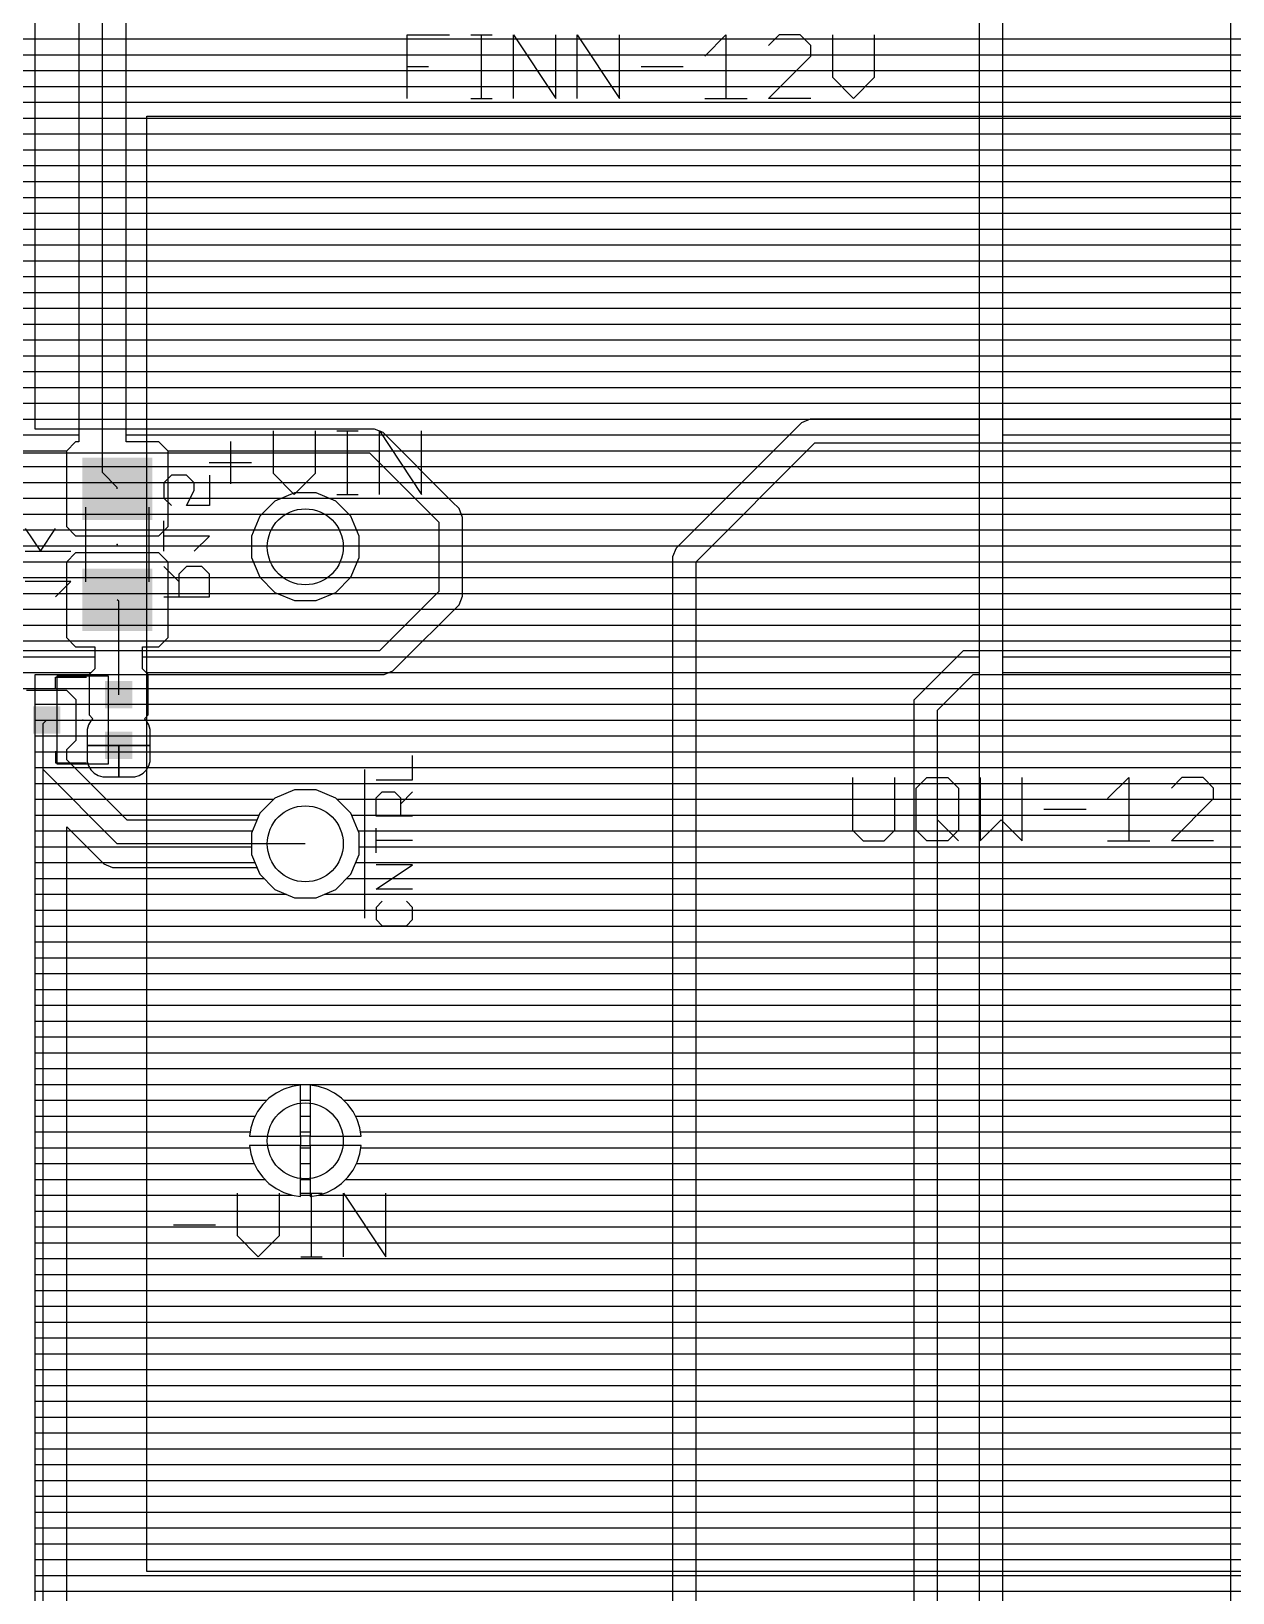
# Model space of a CAD drawing. Extents: x -0.64 to 6, y -0.15 to 7.8.
# Drawn here: x 3.218 to 4.432, y 2.399 to 3.976 of the extents above; entities that cross this region are included whole.
import ezdxf

# ---------------------------------------------------------------- set-up
doc = ezdxf.new("R2010")
doc.units = 0
for name, color, linetype in [('1', 22, 'CONTINUOUS'), ('16', 175, 'CONTINUOUS'), ('17', 82, 'CONTINUOUS'), ('21', 253, 'CONTINUOUS'), ('22', 253, 'CONTINUOUS'), ('24', 7, 'CONTINUOUS'), ('26', 253, 'CONTINUOUS'), ('28', 253, 'CONTINUOUS'), ('52', 253, 'CONTINUOUS')]:
    doc.layers.add(name, color=color, linetype=linetype)

# ---------------------------------------------------------------- blocks, each defined once
blk = doc.blocks.new('ROUNDP')
blk.add_circle((0, 0), 0.5)
blk = doc.blocks.new('RECT')
blk.add_solid([(-0.5, -0.5), (0.5, -0.5), (-0.5, 0.5), (0.5, 0.5)])

msp = doc.modelspace()

# ---------------------------------------------------------------- linework, layer by layer
at = {"layer": '1'}
for p, q in [((3.222, 3.574), (3.222, 4.286)), ((3.222, 3.968), (5.661, 3.968)), ((3.222, 3.952), (5.661, 3.952)), ((3.222, 3.936), (5.661, 3.936)), ((3.222, 3.92), (5.661, 3.92)), ((3.222, 3.904), (5.661, 3.904)), ((3.222, 3.888), (5.661, 3.888)), ((3.222, 3.872), (5.661, 3.872)), ((3.222, 3.856), (5.661, 3.856)), ((3.222, 3.84), (5.661, 3.84)), ((3.222, 3.824), (5.661, 3.824)), ((3.222, 3.808), (5.661, 3.808)), ((3.222, 3.792), (5.661, 3.792)), ((3.222, 3.776), (5.661, 3.776)), ((3.222, 3.76), (5.661, 3.76)), ((3.222, 3.744), (5.661, 3.744)), ((3.222, 3.728), (5.661, 3.728)), ((3.222, 3.712), (5.661, 3.712)), ((3.222, 3.696), (5.661, 3.696)), ((3.222, 3.68), (5.661, 3.68)), ((3.222, 3.664), (5.661, 3.664)), ((3.222, 3.648), (5.661, 3.648)), ((3.222, 3.632), (5.661, 3.632)), ((3.222, 3.616), (5.661, 3.616)), ((3.222, 3.6), (5.661, 3.6)), ((3.222, 3.584), (5.661, 3.584)), ((4.005226, 3.584), (3.996405, 3.580346)), ((5.544774, 3.584), (4.005226, 3.584)), ((3.564774, 3.574), (3.222, 3.574)), ((3.573595, 3.570346), (3.564774, 3.574)), ((3.643595, 3.500346), (3.573595, 3.570346)), ((3.575941, 3.568), (3.984059, 3.568)), ((3.989654, 3.573595), (3.869654, 3.453595)), ((3.996405, 3.580346), (3.989654, 3.573595)), ((3.11, 3.55), (3.56, 3.55)), ((3.56, 3.55), (3.63, 3.48)), ((3.591941, 3.552), (3.968059, 3.552)), ((3.89, 3.44), (4.01, 3.56)), ((4.002, 3.552), (5.548, 3.552)), ((4.01, 3.56), (5.54, 3.56)), ((3.096, 3.536), (3.574, 3.536)), ((3.607941, 3.536), (3.952059, 3.536)), ((3.986, 3.536), (5.564, 3.536)), ((3.08, 3.52), (3.59, 3.52)), ((3.623941, 3.52), (3.936059, 3.52)), ((3.97, 3.52), (5.58, 3.52)), ((3.064, 3.504), (3.606, 3.504)), ((3.639941, 3.504), (3.920059, 3.504)), ((3.954, 3.504), (5.596, 3.504)), ((3.06, 3.488), (3.622, 3.488)), ((3.650346, 3.493595), (3.643595, 3.500346)), ((3.654, 3.484774), (3.650346, 3.493595)), ((3.652664, 3.488), (3.904059, 3.488)), ((3.938, 3.488), (5.6, 3.488)), ((3.06, 3.472), (3.63, 3.472)), ((3.63, 3.48), (3.63, 3.41)), ((3.654, 3.405226), (3.654, 3.484774)), ((3.654, 3.472), (3.888059, 3.472)), ((3.922, 3.472), (5.6, 3.472)), ((3.06, 3.456), (3.63, 3.456)), ((3.654, 3.456), (3.872059, 3.456)), ((3.906, 3.456), (5.6, 3.456)), ((3.06, 3.44), (3.63, 3.44)), ((3.654, 3.44), (3.866, 3.44)), ((3.869654, 3.453595), (3.866, 3.444774)), ((3.866, 3.444774), (3.866, 1.835226)), ((3.89, 1.84), (3.89, 3.44)), ((3.89, 3.44), (5.6, 3.44)), ((3.06, 3.424), (3.63, 3.424)), ((3.654, 3.424), (3.866, 3.424)), ((3.89, 3.424), (5.6, 3.424)), ((3.06, 3.408), (3.628, 3.408)), ((3.63, 3.41), (3.57, 3.35)), ((3.654, 3.408), (3.866, 3.408)), ((3.89, 3.408), (5.6, 3.408)), ((3.06, 3.392), (3.612, 3.392)), ((3.590346, 3.336405), (3.650346, 3.396405)), ((3.645941, 3.392), (3.866, 3.392)), ((3.650346, 3.396405), (3.654, 3.405226)), ((3.89, 3.392), (5.592, 3.392)), ((3.074, 3.376), (3.596, 3.376)), ((3.629941, 3.376), (3.866, 3.376)), ((3.89, 3.376), (5.576, 3.376)), ((3.09, 3.36), (3.58, 3.36)), ((3.613941, 3.36), (3.866, 3.36)), ((3.89, 3.36), (5.56, 3.36)), ((3.57, 3.35), (3.1, 3.35)), ((3.597941, 3.344), (3.866, 3.344)), ((3.89, 3.344), (4.154, 3.344)), ((4.16, 3.35), (4.11, 3.3)), ((5.55, 3.35), (4.16, 3.35)), ((3.574774, 3.326), (3.583595, 3.329654)), ((3.583595, 3.329654), (3.590346, 3.336405)), ((3.222, -0.072151), (3.222, 3.326)), ((3.222, 3.326), (3.574774, 3.326)), ((3.579602, 3.328), (3.866, 3.328)), ((3.89, 3.328), (4.138, 3.328)), ((4.134, 3.290059), (4.169941, 3.326)), ((4.169941, 3.326), (5.554774, 3.326)), ((3.222, 3.312), (3.866, 3.312)), ((3.89, 3.312), (4.122, 3.312)), ((4.11, 3.3), (4.11, 2.07)), ((4.155941, 3.312), (5.661, 3.312)), ((3.222, 3.296), (3.866, 3.296)), ((3.89, 3.296), (4.11, 3.296)), ((4.134, 2.079941), (4.134, 3.290059)), ((4.139941, 3.296), (5.661, 3.296)), ((3.222, 3.28), (3.866, 3.28)), ((3.89, 3.28), (4.11, 3.28)), ((4.134, 3.28), (5.661, 3.28)), ((3.222, 3.264), (3.866, 3.264)), ((3.89, 3.264), (4.11, 3.264)), ((4.134, 3.264), (5.661, 3.264)), ((3.222, 3.248), (3.866, 3.248)), ((3.89, 3.248), (4.11, 3.248)), ((4.134, 3.248), (5.661, 3.248)), ((3.222, 3.232), (3.866, 3.232)), ((3.89, 3.232), (4.11, 3.232)), ((4.134, 3.232), (5.661, 3.232)), ((3.222, 3.216), (3.866, 3.216)), ((3.484182, 3.209386), (3.464193, 3.201106)), ((3.505818, 3.209386), (3.484182, 3.209386)), ((3.525807, 3.201106), (3.505818, 3.209386)), ((3.89, 3.216), (4.11, 3.216)), ((4.134, 3.216), (5.661, 3.216)), ((3.222, 3.2), (3.463087, 3.2)), ((3.464193, 3.201106), (3.448894, 3.185807)), ((3.541106, 3.185807), (3.525807, 3.201106)), ((3.526913, 3.2), (3.866, 3.2)), ((3.89, 3.2), (4.11, 3.2)), ((4.134, 3.2), (5.661, 3.2)), ((3.222, 3.184), (3.448146, 3.184)), ((3.448894, 3.185807), (3.440614, 3.165818)), ((3.549386, 3.165818), (3.541106, 3.185807)), ((3.541854, 3.184), (3.866, 3.184)), ((3.89, 3.184), (4.11, 3.184)), ((4.134, 3.184), (5.661, 3.184)), ((3.222, 3.168), (3.441518, 3.168)), ((3.440614, 3.165818), (3.440614, 3.144182)), ((3.548482, 3.168), (3.866, 3.168)), ((3.549386, 3.144182), (3.549386, 3.165818)), ((3.89, 3.168), (4.11, 3.168)), ((4.134, 3.168), (5.661, 3.168)), ((3.222, 3.152), (3.440614, 3.152)), ((3.440614, 3.144182), (3.448894, 3.124193)), ((3.541106, 3.124193), (3.549386, 3.144182)), ((3.549386, 3.152), (3.866, 3.152)), ((3.89, 3.152), (4.11, 3.152)), ((4.134, 3.152), (5.661, 3.152)), ((3.222, 3.136), (3.444003, 3.136)), ((3.448894, 3.124193), (3.464193, 3.108894)), ((3.525807, 3.108894), (3.541106, 3.124193)), ((3.545997, 3.136), (3.866, 3.136)), ((3.89, 3.136), (4.11, 3.136)), ((4.134, 3.136), (5.661, 3.136)), ((3.222, 3.12), (3.453087, 3.12)), ((3.464193, 3.108894), (3.484182, 3.100614)), ((3.505818, 3.100614), (3.525807, 3.108894)), ((3.536913, 3.12), (3.866, 3.12)), ((3.89, 3.12), (4.11, 3.12)), ((4.134, 3.12), (5.661, 3.12)), ((3.222, 3.104), (3.476008, 3.104)), ((3.484182, 3.100614), (3.505818, 3.100614)), ((3.513992, 3.104), (3.866, 3.104)), ((3.89, 3.104), (4.11, 3.104)), ((4.134, 3.104), (5.661, 3.104)), ((3.222, 3.088), (3.866, 3.088)), ((3.89, 3.088), (4.11, 3.088)), ((4.134, 3.088), (5.661, 3.088)), ((3.222, 3.072), (3.866, 3.072)), ((3.89, 3.072), (4.11, 3.072)), ((4.134, 3.072), (5.661, 3.072)), ((3.222, 3.056), (3.866, 3.056)), ((3.89, 3.056), (4.11, 3.056)), ((4.134, 3.056), (5.661, 3.056)), ((3.222, 3.04), (3.866, 3.04)), ((3.89, 3.04), (4.11, 3.04)), ((4.134, 3.04), (5.661, 3.04)), ((3.222, 3.024), (3.866, 3.024)), ((3.89, 3.024), (4.11, 3.024)), ((4.134, 3.024), (5.661, 3.024)), ((3.222, 3.008), (3.866, 3.008)), ((3.89, 3.008), (4.11, 3.008)), ((4.134, 3.008), (5.661, 3.008)), ((3.222, 2.992), (3.866, 2.992)), ((3.89, 2.992), (4.11, 2.992)), ((4.134, 2.992), (5.661, 2.992)), ((3.222, 2.976), (3.866, 2.976)), ((3.89, 2.976), (4.11, 2.976)), ((4.134, 2.976), (5.661, 2.976)), ((3.222, 2.96), (3.866, 2.96)), ((3.89, 2.96), (4.11, 2.96)), ((4.134, 2.96), (5.661, 2.96)), ((3.222, 2.944), (3.866, 2.944)), ((3.89, 2.944), (4.11, 2.944)), ((4.134, 2.944), (5.661, 2.944)), ((3.222, 2.928), (3.866, 2.928)), ((3.89, 2.928), (4.11, 2.928)), ((4.134, 2.928), (5.469883, 2.928)), ((3.222, 2.912), (3.866, 2.912)), ((3.465447, 2.903225), (3.458267, 2.898009)), ((3.473355, 2.907255), (3.465447, 2.903225)), ((3.481796, 2.909997), (3.473355, 2.907255)), ((3.490204, 2.911329), (3.481796, 2.909997)), ((3.490204, 2.859796), (3.490204, 2.911329)), ((3.499795, 2.911329), (3.499795, 2.859796)), ((3.508204, 2.909997), (3.499795, 2.911329)), ((3.516645, 2.907255), (3.508204, 2.909997)), ((3.524553, 2.903225), (3.516645, 2.907255)), ((3.531733, 2.898009), (3.524553, 2.903225)), ((3.89, 2.912), (4.11, 2.912)), ((4.134, 2.912), (5.443028, 2.912)), ((3.222, 2.896), (3.456258, 2.896)), ((3.451991, 2.891733), (3.446774, 2.884553)), ((3.458267, 2.898009), (3.451991, 2.891733)), ((3.490204, 2.896), (3.499795, 2.896)), ((3.538009, 2.891733), (3.531733, 2.898009)), ((3.533741, 2.896), (3.866, 2.896)), ((3.543225, 2.884553), (3.538009, 2.891733)), ((3.89, 2.896), (4.11, 2.896)), ((4.134, 2.896), (5.429696, 2.896)), ((3.222, 2.88), (3.444455, 2.88)), ((3.442745, 2.876645), (3.440003, 2.868204)), ((3.446774, 2.884553), (3.442745, 2.876645)), ((3.490204, 2.88), (3.499795, 2.88)), ((3.547255, 2.876645), (3.543225, 2.884553)), ((3.545545, 2.88), (3.866, 2.88)), ((3.549997, 2.868204), (3.547255, 2.876645)), ((3.89, 2.88), (4.11, 2.88)), ((4.134, 2.88), (5.421952, 2.88)), ((3.222, 2.864), (3.439337, 2.864)), ((3.440003, 2.868204), (3.438671, 2.859795)), ((3.438671, 2.859795), (3.490204, 2.859795)), ((3.490204, 2.864), (3.499795, 2.864)), ((3.499795, 2.859796), (3.490204, 2.859796)), ((3.490204, 2.859795), (3.490204, 2.850204)), ((3.499796, 2.850204), (3.499796, 2.859795)), ((3.499796, 2.859795), (3.551329, 2.859795)), ((3.551329, 2.859795), (3.549997, 2.868204)), ((3.550663, 2.864), (3.866, 2.864)), ((3.89, 2.864), (4.11, 2.864)), ((4.134, 2.864), (5.418465, 2.864)), ((3.222, 2.848), (3.43902, 2.848)), ((3.490204, 2.850204), (3.438671, 2.850204)), ((3.438671, 2.850204), (3.440003, 2.841796)), ((3.440003, 2.841796), (3.442745, 2.833355)), ((3.490204, 2.798671), (3.490204, 2.850204)), ((3.490204, 2.850204), (3.499795, 2.850204)), ((3.490204, 2.848), (3.499795, 2.848)), ((3.499795, 2.850204), (3.499795, 2.798671)), ((3.551329, 2.850204), (3.499796, 2.850204)), ((3.547255, 2.833355), (3.549997, 2.841796)), ((3.549997, 2.841796), (3.551329, 2.850204)), ((3.55098, 2.848), (3.866, 2.848)), ((3.89, 2.848), (4.11, 2.848)), ((4.134, 2.848), (5.486999, 2.848)), ((3.222, 2.832), (3.443436, 2.832)), ((3.442745, 2.833355), (3.446774, 2.825447)), ((3.446774, 2.825447), (3.451991, 2.818267)), ((3.490204, 2.832), (3.499795, 2.832)), ((3.538009, 2.818267), (3.543225, 2.825447)), ((3.543225, 2.825447), (3.547255, 2.833355)), ((3.546564, 2.832), (3.866, 2.832)), ((3.89, 2.832), (4.11, 2.832)), ((4.134, 2.832), (5.421389, 2.832)), ((3.222, 2.816), (3.454258, 2.816)), ((3.451991, 2.818267), (3.458267, 2.811991)), ((3.458267, 2.811991), (3.465447, 2.806774)), ((3.490204, 2.816), (3.499795, 2.816)), ((3.524553, 2.806774), (3.531733, 2.811991)), ((3.531733, 2.811991), (3.538009, 2.818267)), ((3.535742, 2.816), (3.866, 2.816)), ((3.89, 2.816), (4.11, 2.816)), ((4.134, 2.816), (5.428541, 2.816)), ((3.222, 2.8), (3.481812, 2.8)), ((3.465447, 2.806774), (3.473355, 2.802745)), ((3.473355, 2.802745), (3.481796, 2.800003)), ((3.481796, 2.800003), (3.490204, 2.798671)), ((3.490204, 2.8), (3.499795, 2.8)), ((3.499795, 2.798671), (3.508204, 2.800003)), ((3.508187, 2.8), (3.866, 2.8)), ((3.508204, 2.800003), (3.516645, 2.802745)), ((3.516645, 2.802745), (3.524553, 2.806774)), ((3.89, 2.8), (4.11, 2.8)), ((4.134, 2.8), (5.441028, 2.8)), ((3.222, 2.784), (3.866, 2.784)), ((3.89, 2.784), (4.11, 2.784)), ((4.134, 2.784), (5.465054, 2.784)), ((3.222, 2.768), (3.866, 2.768)), ((3.89, 2.768), (4.11, 2.768)), ((4.134, 2.768), (5.661, 2.768)), ((3.222, 2.752), (3.866, 2.752)), ((3.89, 2.752), (4.11, 2.752)), ((4.134, 2.752), (5.661, 2.752)), ((3.222, 2.736), (3.866, 2.736)), ((3.89, 2.736), (4.11, 2.736)), ((4.134, 2.736), (5.661, 2.736)), ((3.222, 2.72), (3.866, 2.72)), ((3.89, 2.72), (4.11, 2.72)), ((4.134, 2.72), (5.661, 2.72)), ((3.222, 2.704), (3.866, 2.704)), ((3.89, 2.704), (4.11, 2.704)), ((4.134, 2.704), (5.661, 2.704)), ((3.222, 2.688), (3.866, 2.688)), ((3.89, 2.688), (4.11, 2.688)), ((4.134, 2.688), (5.661, 2.688)), ((3.222, 2.672), (3.866, 2.672)), ((3.89, 2.672), (4.11, 2.672)), ((4.134, 2.672), (5.661, 2.672)), ((3.222, 2.656), (3.866, 2.656)), ((3.89, 2.656), (4.11, 2.656)), ((4.134, 2.656), (5.661, 2.656)), ((3.222, 2.64), (3.866, 2.64)), ((3.89, 2.64), (4.11, 2.64)), ((4.134, 2.64), (5.661, 2.64)), ((3.222, 2.624), (3.866, 2.624)), ((3.89, 2.624), (4.11, 2.624)), ((4.134, 2.624), (5.661, 2.624)), ((3.222, 2.608), (3.866, 2.608)), ((3.89, 2.608), (4.11, 2.608)), ((4.134, 2.608), (5.661, 2.608)), ((3.222, 2.592), (3.866, 2.592)), ((3.89, 2.592), (4.11, 2.592)), ((4.134, 2.592), (5.661, 2.592)), ((3.222, 2.576), (3.866, 2.576)), ((3.89, 2.576), (4.11, 2.576)), ((4.134, 2.576), (5.661, 2.576)), ((3.222, 2.56), (3.866, 2.56)), ((3.89, 2.56), (4.11, 2.56)), ((4.134, 2.56), (5.661, 2.56)), ((3.222, 2.544), (3.866, 2.544)), ((3.89, 2.544), (4.11, 2.544)), ((4.134, 2.544), (5.661, 2.544)), ((3.222, 2.528), (3.866, 2.528)), ((3.89, 2.528), (4.11, 2.528)), ((4.134, 2.528), (5.661, 2.528)), ((3.222, 2.512), (3.866, 2.512)), ((3.89, 2.512), (4.11, 2.512)), ((4.134, 2.512), (5.661, 2.512)), ((3.222, 2.496), (3.866, 2.496)), ((3.89, 2.496), (4.11, 2.496)), ((4.134, 2.496), (5.661, 2.496)), ((3.222, 2.48), (3.866, 2.48)), ((3.89, 2.48), (4.11, 2.48)), ((4.134, 2.48), (5.661, 2.48)), ((3.222, 2.464), (3.866, 2.464)), ((3.89, 2.464), (4.11, 2.464)), ((4.134, 2.464), (5.661, 2.464)), ((3.222, 2.448), (3.866, 2.448)), ((3.89, 2.448), (4.11, 2.448)), ((4.134, 2.448), (5.661, 2.448)), ((3.222, 2.432), (3.866, 2.432)), ((3.89, 2.432), (4.11, 2.432)), ((4.134, 2.432), (5.661, 2.432)), ((3.222, 2.416), (3.866, 2.416)), ((3.89, 2.416), (4.11, 2.416)), ((4.134, 2.416), (5.661, 2.416)), ((3.222, 2.4), (3.866, 2.4)), ((3.89, 2.4), (4.11, 2.4)), ((4.134, 2.4), (5.656059, 2.4))]:
    msp.add_line(p, q, dxfattribs=at)
at = {"layer": '16'}
for p, q in [((3.29, 3.53), (3.29, 5.29)), ((3.266, 5.269452), (3.266, 3.56098)), ((3.314, 3.56098), (3.314, 4.8604)), ((4.176, 4.494774), (4.176, 1.055226)), ((4.2, 1.06), (4.2, 4.49)), ((4.43, 4.26), (4.43, 1.22)), ((0.547049, 3.968), (3.266, 3.968)), ((3.314, 3.968), (4.176, 3.968)), ((4.2, 3.968), (4.43, 3.968)), ((0.523599, 3.952), (3.266, 3.952)), ((3.314, 3.952), (4.176, 3.952)), ((4.2, 3.952), (4.43, 3.952)), ((0.044, 3.936), (3.266, 3.936)), ((3.314, 3.936), (4.176, 3.936)), ((4.2, 3.936), (4.43, 3.936)), ((0.044, 3.92), (3.266, 3.92)), ((3.314, 3.92), (4.176, 3.92)), ((4.2, 3.92), (4.43, 3.92)), ((0.901108, 3.904), (3.266, 3.904)), ((3.314, 3.904), (4.176, 3.904)), ((4.2, 3.904), (4.43, 3.904)), ((0.902811, 3.888), (3.266, 3.888)), ((3.314, 3.888), (4.176, 3.888)), ((4.2, 3.888), (4.43, 3.888)), ((0.902811, 3.872), (3.266, 3.872)), ((3.314, 3.872), (4.176, 3.872)), ((4.2, 3.872), (4.43, 3.872)), ((2.269798, 3.856), (3.266, 3.856)), ((3.314, 3.856), (4.176, 3.856)), ((4.2, 3.856), (4.43, 3.856)), ((2.285125, 3.84), (3.266, 3.84)), ((3.314, 3.84), (4.176, 3.84)), ((4.2, 3.84), (4.43, 3.84)), ((2.290092, 3.824), (3.266, 3.824)), ((3.314, 3.824), (4.176, 3.824)), ((4.2, 3.824), (4.43, 3.824)), ((2.288456, 3.808), (3.266, 3.808)), ((3.314, 3.808), (4.176, 3.808)), ((4.2, 3.808), (4.43, 3.808)), ((2.27951, 3.792), (3.266, 3.792)), ((3.314, 3.792), (4.176, 3.792)), ((4.2, 3.792), (4.43, 3.792)), ((0.703433, 3.776), (3.266, 3.776)), ((3.314, 3.776), (4.176, 3.776)), ((4.2, 3.776), (4.43, 3.776)), ((0.697267, 3.76), (3.266, 3.76)), ((3.314, 3.76), (4.176, 3.76)), ((4.2, 3.76), (4.43, 3.76)), ((0.478, 3.744), (3.266, 3.744)), ((3.314, 3.744), (4.176, 3.744)), ((4.2, 3.744), (4.43, 3.744)), ((0.701433, 3.728), (3.266, 3.728)), ((3.314, 3.728), (4.176, 3.728)), ((4.2, 3.728), (4.43, 3.728)), ((0.701433, 3.712), (3.266, 3.712)), ((3.314, 3.712), (4.176, 3.712)), ((4.2, 3.712), (4.43, 3.712)), ((0.902811, 3.696), (3.266, 3.696)), ((3.314, 3.696), (4.176, 3.696)), ((4.2, 3.696), (4.43, 3.696)), ((0.902811, 3.68), (3.266, 3.68)), ((3.314, 3.68), (4.176, 3.68)), ((4.2, 3.68), (4.43, 3.68)), ((0.903296, 3.664), (3.266, 3.664)), ((3.314, 3.664), (4.176, 3.664)), ((4.2, 3.664), (4.43, 3.664)), ((0.9065, 3.648), (3.266, 3.648)), ((3.314, 3.648), (4.176, 3.648)), ((4.2, 3.648), (4.43, 3.648)), ((0.902811, 3.632), (3.266, 3.632)), ((3.314, 3.632), (4.176, 3.632)), ((4.2, 3.632), (4.43, 3.632)), ((0.902811, 3.616), (3.266, 3.616)), ((3.314, 3.616), (4.176, 3.616)), ((4.2, 3.616), (4.43, 3.616)), ((1.029887, 3.6), (3.266, 3.6)), ((3.314, 3.6), (4.176, 3.6)), ((4.2, 3.6), (4.43, 3.6)), ((1.048296, 3.584), (3.266, 3.584)), ((3.314, 3.584), (4.176, 3.584)), ((4.2, 3.584), (4.43, 3.584)), ((1.0515, 3.568), (3.266, 3.568)), ((3.314, 3.568), (4.176, 3.568)), ((4.2, 3.568), (4.43, 3.568)), ((1.046548, 3.552), (3.2539, 3.552)), ((3.26288, 3.56098), (3.253508, 3.551608)), ((3.253508, 3.551608), (3.253508, 3.475361)), ((3.266, 3.56098), (3.26288, 3.56098)), ((3.347119, 3.56098), (3.314, 3.56098)), ((3.356492, 3.551608), (3.347119, 3.56098)), ((3.3561, 3.552), (4.176, 3.552)), ((3.356492, 3.475361), (3.356492, 3.551608)), ((4.2, 3.552), (4.43, 3.552)), ((0.527063, 3.536), (3.253508, 3.536)), ((3.356492, 3.536), (4.176, 3.536)), ((4.2, 3.536), (4.43, 3.536)), ((0.549049, 3.52), (3.253508, 3.52)), ((3.305, 3.515), (3.29, 3.53)), ((3.356492, 3.52), (4.176, 3.52)), ((4.2, 3.52), (4.43, 3.52)), ((2.772708, 3.504), (3.253508, 3.504)), ((3.305, 3.513484), (3.305, 3.515)), ((3.356492, 3.504), (3.47118, 3.504)), ((3.484182, 3.509386), (3.464193, 3.501106)), ((3.505818, 3.509386), (3.484182, 3.509386)), ((3.525807, 3.501106), (3.505818, 3.509386)), ((3.51882, 3.504), (4.176, 3.504)), ((4.2, 3.504), (4.43, 3.504)), ((2.786144, 3.488), (3.253508, 3.488)), ((3.356492, 3.488), (3.451087, 3.488)), ((3.448894, 3.485807), (3.440614, 3.465818)), ((3.464193, 3.501106), (3.448894, 3.485807)), ((3.541106, 3.485807), (3.525807, 3.501106)), ((3.538913, 3.488), (4.176, 3.488)), ((3.549386, 3.465818), (3.541106, 3.485807)), ((4.2, 3.488), (4.43, 3.488)), ((2.790205, 3.472), (3.256869, 3.472)), ((3.253508, 3.475361), (3.26288, 3.465988)), ((3.347119, 3.465988), (3.356492, 3.475361)), ((3.353131, 3.472), (3.443175, 3.472)), ((3.546825, 3.472), (4.176, 3.472)), ((4.2, 3.472), (4.43, 3.472)), ((2.787806, 3.456), (3.440614, 3.456)), ((3.26288, 3.465988), (3.347119, 3.465988)), ((3.440614, 3.465818), (3.440614, 3.444182)), ((3.549386, 3.444182), (3.549386, 3.465818)), ((3.549386, 3.456), (4.176, 3.456)), ((4.2, 3.456), (4.43, 3.456)), ((2.77751, 3.44), (3.253869, 3.44)), ((3.26288, 3.449012), (3.253508, 3.439639)), ((3.253508, 3.439639), (3.253508, 3.363392)), ((3.347119, 3.449012), (3.26288, 3.449012)), ((3.356492, 3.439639), (3.347119, 3.449012)), ((3.356131, 3.44), (3.442346, 3.44)), ((3.356492, 3.363392), (3.356492, 3.439639)), ((3.440614, 3.444182), (3.448894, 3.424193)), ((3.541106, 3.424193), (3.549386, 3.444182)), ((3.547653, 3.44), (4.176, 3.44)), ((4.2, 3.44), (4.43, 3.44)), ((0.586, 3.424), (3.253508, 3.424)), ((3.356492, 3.424), (3.449087, 3.424)), ((3.448894, 3.424193), (3.464193, 3.408894)), ((3.525807, 3.408894), (3.541106, 3.424193)), ((3.540913, 3.424), (4.176, 3.424)), ((4.2, 3.424), (4.43, 3.424)), ((1.643766, 3.408), (3.253508, 3.408)), ((3.356492, 3.408), (3.466351, 3.408)), ((3.464193, 3.408894), (3.484182, 3.400614)), ((3.505818, 3.400614), (3.525807, 3.408894)), ((3.523649, 3.408), (4.176, 3.408)), ((4.2, 3.408), (4.43, 3.408)), ((1.664589, 3.392), (3.253508, 3.392)), ((3.306417, 3.400098), (3.305, 3.401516)), ((3.306417, 3.305591), (3.306417, 3.400098)), ((3.356492, 3.392), (4.176, 3.392)), ((3.484182, 3.400614), (3.505818, 3.400614)), ((4.2, 3.392), (4.43, 3.392)), ((1.668842, 3.376), (3.253508, 3.376)), ((3.356492, 3.376), (4.176, 3.376)), ((4.2, 3.376), (4.43, 3.376)), ((1.665418, 3.36), (3.2569, 3.36)), ((3.253508, 3.363392), (3.26288, 3.35402)), ((3.347119, 3.35402), (3.356492, 3.363392)), ((3.3531, 3.36), (4.176, 3.36)), ((4.2, 3.36), (4.43, 3.36)), ((1.648594, 3.344), (3.282417, 3.344)), ((3.26288, 3.35402), (3.282417, 3.35402)), ((3.282417, 3.35402), (3.282417, 3.331777)), ((3.330417, 3.331777), (3.330417, 3.35402)), ((3.330417, 3.35402), (3.347119, 3.35402)), ((3.330417, 3.344), (4.176, 3.344)), ((4.2, 3.344), (4.43, 3.344)), ((3.282417, 3.331777), (3.276638, 3.325997)), ((3.336197, 3.325997), (3.330417, 3.331777)), ((1.618463, 3.328), (3.278641, 3.328)), ((3.276638, 3.325997), (3.276638, 3.285184)), ((3.334194, 3.328), (4.176, 3.328)), ((3.336197, 3.285184), (3.336197, 3.325997)), ((4.2, 3.328), (4.43, 3.328)), ((1.600581, 3.312), (3.276638, 3.312)), ((3.25399, 3.309779), (3.213176, 3.309779)), ((3.263362, 3.300407), (3.25399, 3.309779)), ((3.263362, 3.259593), (3.263362, 3.300407)), ((3.336197, 3.312), (4.176, 3.312)), ((4.2, 3.312), (4.43, 3.312)), ((3.263362, 3.296), (3.276638, 3.296)), ((3.276638, 3.285184), (3.280407, 3.281414)), ((3.280407, 3.281414), (3.278234, 3.279241)), ((3.332427, 3.281414), (3.336197, 3.285184)), ((3.3346, 3.279241), (3.332427, 3.281414)), ((3.336197, 3.296), (4.176, 3.296)), ((4.2, 3.296), (4.43, 3.296)), ((3.23, 3.276417), (3.233583, 3.28)), ((3.23, 3.25), (3.23, 3.276417)), ((3.263362, 3.28), (3.278993, 3.28)), ((3.275864, 3.275137), (3.274638, 3.270559)), ((3.274638, 3.270559), (3.274638, 3.25441)), ((3.278234, 3.279241), (3.275864, 3.275137)), ((3.333842, 3.28), (4.176, 3.28)), ((3.33697, 3.275137), (3.3346, 3.279241)), ((3.338197, 3.270559), (3.33697, 3.275137)), ((3.338197, 3.25441), (3.338197, 3.270559)), ((4.2, 3.28), (4.43, 3.28)), ((3.23, 3.23), (3.23, 3.25)), ((3.254, 3.250231), (3.263362, 3.259593)), ((3.254, 3.239941), (3.254, 3.250231)), ((3.263362, 3.264), (3.274638, 3.264)), ((3.274638, 3.25441), (3.306416, 3.25441)), ((3.306416, 3.254409), (3.274638, 3.254409)), ((3.274638, 3.254409), (3.274638, 3.23826)), ((3.306416, 3.25441), (3.306416, 3.254409)), ((3.306417, 3.22263), (3.306417, 3.254408)), ((3.306417, 3.254408), (3.306418, 3.254408)), ((3.306418, 3.254408), (3.306418, 3.22263)), ((3.306419, 3.254409), (3.306419, 3.25441)), ((3.306419, 3.25441), (3.338197, 3.25441)), ((3.338197, 3.254409), (3.306419, 3.254409)), ((3.338197, 3.264), (4.176, 3.264)), ((3.338197, 3.23826), (3.338197, 3.254409)), ((4.2, 3.264), (4.43, 3.264)), ((3.254, 3.248), (3.274638, 3.248)), ((3.314941, 3.179), (3.254, 3.239941)), ((3.274638, 3.23826), (3.275864, 3.233682)), ((3.275864, 3.233682), (3.278234, 3.229578)), ((3.306417, 3.248), (3.306418, 3.248)), ((3.3346, 3.229578), (3.33697, 3.233682)), ((3.33697, 3.233682), (3.338197, 3.23826)), ((3.338197, 3.248), (4.176, 3.248)), ((4.2, 3.248), (4.43, 3.248)), ((3.305, 3.155), (3.23, 3.23)), ((3.23, 1.67), (3.23, 3.23)), ((3.261941, 3.232), (3.276836, 3.232)), ((3.278234, 3.229578), (3.281586, 3.226226)), ((3.281586, 3.226226), (3.28569, 3.223857)), ((3.28569, 3.223857), (3.290268, 3.22263)), ((3.290268, 3.22263), (3.306417, 3.22263)), ((3.306417, 3.232), (3.306418, 3.232)), ((3.306418, 3.22263), (3.322567, 3.22263)), ((3.322567, 3.22263), (3.327145, 3.223857)), ((3.327145, 3.223857), (3.331249, 3.226226)), ((3.331249, 3.226226), (3.3346, 3.229578)), ((3.335999, 3.232), (4.176, 3.232)), ((4.2, 3.232), (4.43, 3.232)), ((3.277941, 3.216), (4.176, 3.216)), ((3.484182, 3.209386), (3.464193, 3.201106)), ((3.505818, 3.209386), (3.484182, 3.209386)), ((3.525807, 3.201106), (3.505818, 3.209386)), ((4.2, 3.216), (4.43, 3.216)), ((3.293941, 3.2), (3.463087, 3.2)), ((3.464193, 3.201106), (3.448894, 3.185807)), ((3.541106, 3.185807), (3.525807, 3.201106)), ((3.526913, 3.2), (4.176, 3.2)), ((4.2, 3.2), (4.43, 3.2)), ((3.254, 1.665226), (3.254, 3.172059)), ((3.254, 3.172059), (3.291405, 3.134654)), ((3.309941, 3.184), (3.448146, 3.184)), ((3.446074, 3.179), (3.314941, 3.179)), ((3.448894, 3.185807), (3.446074, 3.179)), ((3.549386, 3.165818), (3.541106, 3.185807)), ((3.541854, 3.184), (4.176, 3.184)), ((4.2, 3.184), (4.43, 3.184)), ((3.254, 3.168), (3.258059, 3.168)), ((3.495, 3.155), (3.305, 3.155)), ((3.548482, 3.168), (4.176, 3.168)), ((3.549386, 3.144182), (3.549386, 3.165818)), ((4.2, 3.168), (4.43, 3.168)), ((3.254, 3.152), (3.274059, 3.152)), ((3.541106, 3.124193), (3.549386, 3.144182)), ((3.549386, 3.152), (4.176, 3.152)), ((4.2, 3.152), (4.43, 3.152)), ((3.254, 3.136), (3.290059, 3.136)), ((3.291405, 3.134654), (3.300226, 3.131)), ((3.300226, 3.131), (3.446074, 3.131)), ((3.446074, 3.131), (3.448894, 3.124193)), ((3.448894, 3.124193), (3.464193, 3.108894)), ((3.525807, 3.108894), (3.541106, 3.124193)), ((3.545997, 3.136), (4.176, 3.136)), ((4.2, 3.136), (4.43, 3.136)), ((3.254, 3.12), (3.453087, 3.12)), ((3.464193, 3.108894), (3.484182, 3.100614)), ((3.505818, 3.100614), (3.525807, 3.108894)), ((3.536913, 3.12), (4.176, 3.12)), ((4.2, 3.12), (4.43, 3.12)), ((3.254, 3.104), (3.476008, 3.104)), ((3.484182, 3.100614), (3.505818, 3.100614)), ((3.513992, 3.104), (4.176, 3.104)), ((4.2, 3.104), (4.43, 3.104)), ((3.254, 3.088), (4.176, 3.088)), ((4.2, 3.088), (4.43, 3.088)), ((3.254, 3.072), (4.176, 3.072)), ((4.2, 3.072), (4.43, 3.072)), ((3.254, 3.056), (4.176, 3.056)), ((4.2, 3.056), (4.43, 3.056)), ((3.254, 3.04), (4.176, 3.04)), ((4.2, 3.04), (4.43, 3.04)), ((3.254, 3.024), (4.176, 3.024)), ((4.2, 3.024), (4.43, 3.024)), ((3.254, 3.008), (4.176, 3.008)), ((4.2, 3.008), (4.43, 3.008)), ((3.254, 2.992), (4.176, 2.992)), ((4.2, 2.992), (4.43, 2.992)), ((3.254, 2.976), (4.176, 2.976)), ((4.2, 2.976), (4.43, 2.976)), ((3.254, 2.96), (4.176, 2.96)), ((4.2, 2.96), (4.43, 2.96)), ((3.254, 2.944), (4.176, 2.944)), ((4.2, 2.944), (4.43, 2.944)), ((3.254, 2.928), (4.176, 2.928)), ((4.2, 2.928), (4.43, 2.928)), ((3.254, 2.912), (4.176, 2.912)), ((3.465447, 2.903225), (3.458267, 2.898009)), ((3.473355, 2.907255), (3.465447, 2.903225)), ((3.481796, 2.909997), (3.473355, 2.907255)), ((3.490204, 2.911329), (3.481796, 2.909997)), ((3.490204, 2.859796), (3.490204, 2.911329)), ((3.499795, 2.911329), (3.499795, 2.859796)), ((3.508204, 2.909997), (3.499795, 2.911329)), ((3.516645, 2.907255), (3.508204, 2.909997)), ((3.524553, 2.903225), (3.516645, 2.907255)), ((3.531733, 2.898009), (3.524553, 2.903225)), ((4.2, 2.912), (4.43, 2.912)), ((3.254, 2.896), (3.456258, 2.896)), ((3.451991, 2.891733), (3.446774, 2.884553)), ((3.458267, 2.898009), (3.451991, 2.891733)), ((3.490204, 2.896), (3.499795, 2.896)), ((3.538009, 2.891733), (3.531733, 2.898009)), ((3.533741, 2.896), (4.176, 2.896)), ((3.543225, 2.884553), (3.538009, 2.891733)), ((4.2, 2.896), (4.43, 2.896)), ((3.254, 2.88), (3.444455, 2.88)), ((3.442745, 2.876645), (3.440003, 2.868204)), ((3.446774, 2.884553), (3.442745, 2.876645)), ((3.490204, 2.88), (3.499795, 2.88)), ((3.547255, 2.876645), (3.543225, 2.884553)), ((3.545545, 2.88), (4.176, 2.88)), ((3.549997, 2.868204), (3.547255, 2.876645)), ((4.2, 2.88), (4.43, 2.88)), ((3.254, 2.864), (3.439337, 2.864)), ((3.440003, 2.868204), (3.438671, 2.859795)), ((3.438671, 2.859795), (3.490204, 2.859795)), ((3.490204, 2.864), (3.499795, 2.864)), ((3.499795, 2.859796), (3.490204, 2.859796)), ((3.490204, 2.859795), (3.490204, 2.850204)), ((3.499796, 2.850204), (3.499796, 2.859795)), ((3.499796, 2.859795), (3.551329, 2.859795)), ((3.551329, 2.859795), (3.549997, 2.868204)), ((3.550663, 2.864), (4.176, 2.864)), ((4.2, 2.864), (4.43, 2.864)), ((3.254, 2.848), (3.43902, 2.848)), ((3.490204, 2.850204), (3.438671, 2.850204)), ((3.438671, 2.850204), (3.440003, 2.841796)), ((3.440003, 2.841796), (3.442745, 2.833355)), ((3.490204, 2.798671), (3.490204, 2.850204)), ((3.490204, 2.850204), (3.499795, 2.850204)), ((3.490204, 2.848), (3.499795, 2.848)), ((3.499795, 2.850204), (3.499795, 2.798671)), ((3.551329, 2.850204), (3.499796, 2.850204)), ((3.547255, 2.833355), (3.549997, 2.841796)), ((3.549997, 2.841796), (3.551329, 2.850204)), ((3.55098, 2.848), (4.176, 2.848)), ((4.2, 2.848), (4.43, 2.848)), ((3.254, 2.832), (3.443436, 2.832)), ((3.442745, 2.833355), (3.446774, 2.825447)), ((3.446774, 2.825447), (3.451991, 2.818267)), ((3.490204, 2.832), (3.499795, 2.832)), ((3.538009, 2.818267), (3.543225, 2.825447)), ((3.543225, 2.825447), (3.547255, 2.833355)), ((3.546564, 2.832), (4.176, 2.832)), ((4.2, 2.832), (4.43, 2.832)), ((3.254, 2.816), (3.454258, 2.816)), ((3.451991, 2.818267), (3.458267, 2.811991)), ((3.458267, 2.811991), (3.465447, 2.806774)), ((3.490204, 2.816), (3.499795, 2.816)), ((3.524553, 2.806774), (3.531733, 2.811991)), ((3.531733, 2.811991), (3.538009, 2.818267)), ((3.535742, 2.816), (4.176, 2.816)), ((4.2, 2.816), (4.43, 2.816)), ((3.254, 2.8), (3.481812, 2.8)), ((3.465447, 2.806774), (3.473355, 2.802745)), ((3.473355, 2.802745), (3.481796, 2.800003)), ((3.481796, 2.800003), (3.490204, 2.798671)), ((3.490204, 2.8), (3.499795, 2.8)), ((3.499795, 2.798671), (3.508204, 2.800003)), ((3.508187, 2.8), (4.176, 2.8)), ((3.508204, 2.800003), (3.516645, 2.802745)), ((3.516645, 2.802745), (3.524553, 2.806774)), ((4.2, 2.8), (4.43, 2.8)), ((3.254, 2.784), (4.176, 2.784)), ((4.2, 2.784), (4.43, 2.784)), ((3.254, 2.768), (4.176, 2.768)), ((4.2, 2.768), (4.43, 2.768)), ((3.254, 2.752), (4.176, 2.752)), ((4.2, 2.752), (4.43, 2.752)), ((3.254, 2.736), (4.176, 2.736)), ((4.2, 2.736), (4.43, 2.736)), ((3.254, 2.72), (4.176, 2.72)), ((4.2, 2.72), (4.43, 2.72)), ((3.254, 2.704), (4.176, 2.704)), ((4.2, 2.704), (4.43, 2.704)), ((3.254, 2.688), (4.176, 2.688)), ((4.2, 2.688), (4.43, 2.688)), ((3.254, 2.672), (4.176, 2.672)), ((4.2, 2.672), (4.43, 2.672)), ((3.254, 2.656), (4.176, 2.656)), ((4.2, 2.656), (4.43, 2.656)), ((3.254, 2.64), (4.176, 2.64)), ((4.2, 2.64), (4.43, 2.64)), ((3.254, 2.624), (4.176, 2.624)), ((4.2, 2.624), (4.43, 2.624)), ((3.254, 2.608), (4.176, 2.608)), ((4.2, 2.608), (4.43, 2.608)), ((3.254, 2.592), (4.176, 2.592)), ((4.2, 2.592), (4.43, 2.592)), ((3.254, 2.576), (4.176, 2.576)), ((4.2, 2.576), (4.43, 2.576)), ((3.254, 2.56), (4.176, 2.56)), ((4.2, 2.56), (4.43, 2.56)), ((3.254, 2.544), (4.176, 2.544)), ((4.2, 2.544), (4.43, 2.544)), ((3.254, 2.528), (4.176, 2.528)), ((4.2, 2.528), (4.43, 2.528)), ((3.254, 2.512), (4.176, 2.512)), ((4.2, 2.512), (4.43, 2.512)), ((3.254, 2.496), (4.176, 2.496)), ((4.2, 2.496), (4.43, 2.496)), ((3.254, 2.48), (4.176, 2.48)), ((4.2, 2.48), (4.43, 2.48)), ((3.254, 2.464), (4.176, 2.464)), ((4.2, 2.464), (4.43, 2.464)), ((3.254, 2.448), (4.176, 2.448)), ((4.2, 2.448), (4.43, 2.448)), ((3.254, 2.432), (4.176, 2.432)), ((4.2, 2.432), (4.43, 2.432)), ((3.254, 2.416), (4.176, 2.416)), ((4.2, 2.416), (4.43, 2.416)), ((3.254, 2.4), (4.176, 2.4)), ((4.2, 2.4), (4.43, 2.4))]:
    msp.add_line(p, q, dxfattribs=at)
at = {"layer": '21'}
for p, q in [((3.598, 3.908), (3.598, 3.972055)), ((3.598, 3.972055), (3.640703, 3.972055)), ((3.662455, 3.972055), (3.683806, 3.972055)), ((3.673131, 3.908), (3.673131, 3.972055)), ((3.705425, 3.908), (3.705425, 3.972055)), ((3.705425, 3.972055), (3.748128, 3.908)), ((3.748128, 3.908), (3.748128, 3.972055)), ((3.76988, 3.908), (3.76988, 3.972055)), ((3.76988, 3.972055), (3.812583, 3.908)), ((3.812583, 3.908), (3.812583, 3.972055)), ((3.89879, 3.950703), (3.920141, 3.972055)), ((3.920141, 3.972055), (3.920141, 3.908)), ((3.973921, 3.972055), (3.963245, 3.961379)), ((3.995272, 3.972055), (3.973921, 3.972055)), ((4.005948, 3.961379), (3.995272, 3.972055)), ((4.005948, 3.950703), (4.005948, 3.961379)), ((4.0277, 3.972055), (4.0277, 3.929352)), ((4.070403, 3.929352), (4.070403, 3.972055)), ((3.963245, 3.908), (4.005948, 3.950703)), ((3.598, 3.940027), (3.619352, 3.940027)), ((3.834335, 3.940027), (3.877038, 3.940027)), ((4.0277, 3.929352), (4.049051, 3.908)), ((4.049051, 3.908), (4.070403, 3.929352)), ((3.662455, 3.908), (3.683806, 3.908)), ((3.89879, 3.908), (3.941493, 3.908)), ((4.005948, 3.908), (3.963245, 3.908)), ((3.335, 3.89), (5.655, 3.89)), ((3.335, 2.42), (3.335, 3.89)), ((3.462455, 3.572055), (3.462455, 3.529352)), ((3.505158, 3.529352), (3.505158, 3.572055)), ((3.52691, 3.572055), (3.548261, 3.572055)), ((3.537586, 3.508), (3.537586, 3.572055)), ((3.56988, 3.508), (3.56988, 3.572055)), ((3.56988, 3.572055), (3.612583, 3.508)), ((3.612583, 3.508), (3.612583, 3.572055)), ((3.419352, 3.561379), (3.419352, 3.518676)), ((3.398, 3.540027), (3.440703, 3.540027)), ((3.462455, 3.529352), (3.483806, 3.508)), ((3.483806, 3.508), (3.505158, 3.529352)), ((3.52691, 3.508), (3.548261, 3.508)), ((3.6035, 3.219668), (3.6035, 3.244356)), ((3.555, 3.08), (3.555, 3.23)), ((3.566468, 3.219668), (3.6035, 3.219668)), ((4.048, 3.222055), (4.048, 3.168676)), ((4.090703, 3.168676), (4.090703, 3.222055)), ((4.112455, 3.211379), (4.123131, 3.222055)), ((4.123131, 3.222055), (4.144482, 3.222055)), ((4.144482, 3.222055), (4.155158, 3.211379)), ((4.17691, 3.222055), (4.17691, 3.158)), ((4.219613, 3.158), (4.219613, 3.222055)), ((4.30582, 3.200703), (4.327171, 3.222055)), ((4.327171, 3.222055), (4.327171, 3.158)), ((4.380951, 3.222055), (4.370275, 3.211379)), ((4.402302, 3.222055), (4.380951, 3.222055)), ((4.412978, 3.211379), (4.402302, 3.222055)), ((3.566468, 3.201353), (3.57264, 3.207525)), ((3.57264, 3.207525), (3.584984, 3.207525)), ((3.584984, 3.207525), (3.591156, 3.201353)), ((3.591156, 3.195181), (3.6035, 3.207525)), ((4.112455, 3.168676), (4.112455, 3.211379)), ((4.155158, 3.211379), (4.155158, 3.168676)), ((4.412978, 3.200703), (4.412978, 3.211379)), ((3.566468, 3.182837), (3.566468, 3.201353)), ((3.591156, 3.201353), (3.591156, 3.182837)), ((4.241365, 3.190027), (4.284068, 3.190027)), ((4.370275, 3.158), (4.412978, 3.200703)), ((3.6035, 3.182837), (3.566468, 3.182837)), ((3.566468, 3.146006), (3.566468, 3.170693)), ((4.133806, 3.179352), (4.155158, 3.158)), ((4.17691, 3.158), (4.198261, 3.179352)), ((4.198261, 3.179352), (4.219613, 3.158)), ((3.6035, 3.158349), (3.566468, 3.158349)), ((4.048, 3.168676), (4.058676, 3.158)), ((4.058676, 3.158), (4.080027, 3.158)), ((4.080027, 3.158), (4.090703, 3.168676)), ((4.123131, 3.158), (4.112455, 3.168676)), ((4.144482, 3.158), (4.123131, 3.158)), ((4.155158, 3.168676), (4.144482, 3.158)), ((4.30582, 3.158), (4.348523, 3.158)), ((4.412978, 3.158), (4.370275, 3.158)), ((3.566468, 3.109174), (3.6035, 3.133862)), ((3.6035, 3.133862), (3.566468, 3.133862)), ((3.6035, 3.109174), (3.566468, 3.109174)), ((3.57264, 3.09703), (3.566468, 3.090858)), ((3.6035, 3.090858), (3.597328, 3.09703)), ((3.566468, 3.090858), (3.566468, 3.078515)), ((3.566468, 3.078515), (3.57264, 3.072343)), ((3.597328, 3.072343), (3.6035, 3.078515)), ((3.6035, 3.078515), (3.6035, 3.090858)), ((3.57264, 3.072343), (3.597328, 3.072343)), ((3.42612, 2.802055), (3.42612, 2.759352)), ((3.468823, 2.759352), (3.468823, 2.802055)), ((3.490575, 2.802055), (3.511926, 2.802055)), ((3.50125, 2.738), (3.50125, 2.802055)), ((3.533545, 2.738), (3.533545, 2.802055)), ((3.533545, 2.802055), (3.576248, 2.738)), ((3.576248, 2.738), (3.576248, 2.802055)), ((3.361665, 2.770027), (3.404368, 2.770027)), ((3.42612, 2.759352), (3.447471, 2.738)), ((3.447471, 2.738), (3.468823, 2.759352)), ((3.490575, 2.738), (3.511926, 2.738)), ((5.655, 2.42), (3.335, 2.42))]:
    msp.add_line(p, q, dxfattribs=at)
at = {"layer": '22'}
for p, q in [((3.242441, 3.311496), (3.242441, 3.323307)), ((3.242441, 3.323307), (3.273937, 3.323307)), ((3.242441, 3.248504), (3.242441, 3.236693)), ((3.242441, 3.236693), (3.273937, 3.236693))]:
    msp.add_line(p, q, dxfattribs=at)
at = {"layer": '24'}
for p in [(3.305, 3.4575), (3.27, 3.28)]:
    msp.add_point(p, dxfattribs=at)
at = {"layer": '26'}
for p, q in [((3.359673, 3.527271), (3.352, 3.519598)), ((3.352, 3.519598), (3.352, 3.504252)), ((3.37502, 3.527271), (3.359673, 3.527271)), ((3.382693, 3.519598), (3.37502, 3.527271)), ((3.382693, 3.511925), (3.382693, 3.519598)), ((3.398039, 3.527271), (3.398039, 3.496578)), ((3.352, 3.504252), (3.359673, 3.496578)), ((3.37502, 3.496578), (3.382693, 3.511925)), ((3.398039, 3.496578), (3.37502, 3.496578)), ((3.352, 3.450539), (3.352, 3.481232)), ((3.398039, 3.465886), (3.352, 3.465886)), ((3.382693, 3.450539), (3.398039, 3.465886)), ((3.367346, 3.419846), (3.352, 3.435193)), ((3.37502, 3.435193), (3.367346, 3.42752)), ((3.367346, 3.42752), (3.367346, 3.4045)), ((3.390366, 3.435193), (3.37502, 3.435193)), ((3.398039, 3.42752), (3.390366, 3.435193)), ((3.398039, 3.4045), (3.398039, 3.42752)), ((3.352, 3.4045), (3.398039, 3.4045))]:
    msp.add_line(p, q, dxfattribs=at)
at = {"layer": '28'}
for p, q in [((3.212, 3.473559), (3.227346, 3.450539)), ((3.227346, 3.450539), (3.242693, 3.473559)), ((3.212, 3.450539), (3.258039, 3.450539)), ((3.258039, 3.419846), (3.212, 3.419846)), ((3.242693, 3.4045), (3.258039, 3.419846))]:
    msp.add_line(p, q, dxfattribs=at)
at = {"layer": '52'}
for p, q in [((3.273, 3.495), (3.273, 3.4195)), ((3.337, 3.495), (3.337, 3.4195)), ((3.296, 3.324189), (3.244, 3.324189)), ((3.244, 3.324189), (3.244, 3.235811)), ((3.296, 3.235811), (3.296, 3.324189)), ((3.244, 3.235811), (3.296, 3.235811))]:
    msp.add_line(p, q, dxfattribs=at)

# ---------------------------------------------------------------- block references
at = {"layer": '16'}
for p, xscale, yscale, rotation in [((3.305, 3.513484), 0.062992, 0.070984, 90), ((3.305, 3.401516), 0.062992, 0.070984, 90), ((3.306417, 3.305591), 0.027559, 0.027559, 270), ((3.233583, 3.28), 0.027559, 0.027559, 270), ((3.306417, 3.254409), 0.027559, 0.027559, 270)]:
    msp.add_blockref('RECT', p, dxfattribs=dict(at, xscale=xscale, yscale=yscale, rotation=rotation))
at = {"layer": '17', "xscale": 0.076772, "yscale": 0.076772}
for p in [(3.495, 3.455), (3.495, 3.455), (3.495, 3.155), (3.495, 3.155), (3.495, 2.855), (3.495, 2.855)]:
    msp.add_blockref('ROUNDP', p, dxfattribs=at)
at = {"layer": '52', "xscale": 0.029, "yscale": 0.069, "rotation": 90}
for p in [(3.305, 3.5095), (3.305, 3.4055)]:
    msp.add_blockref('RECT', p, dxfattribs=at)

doc.saveas('drawing.dxf')
